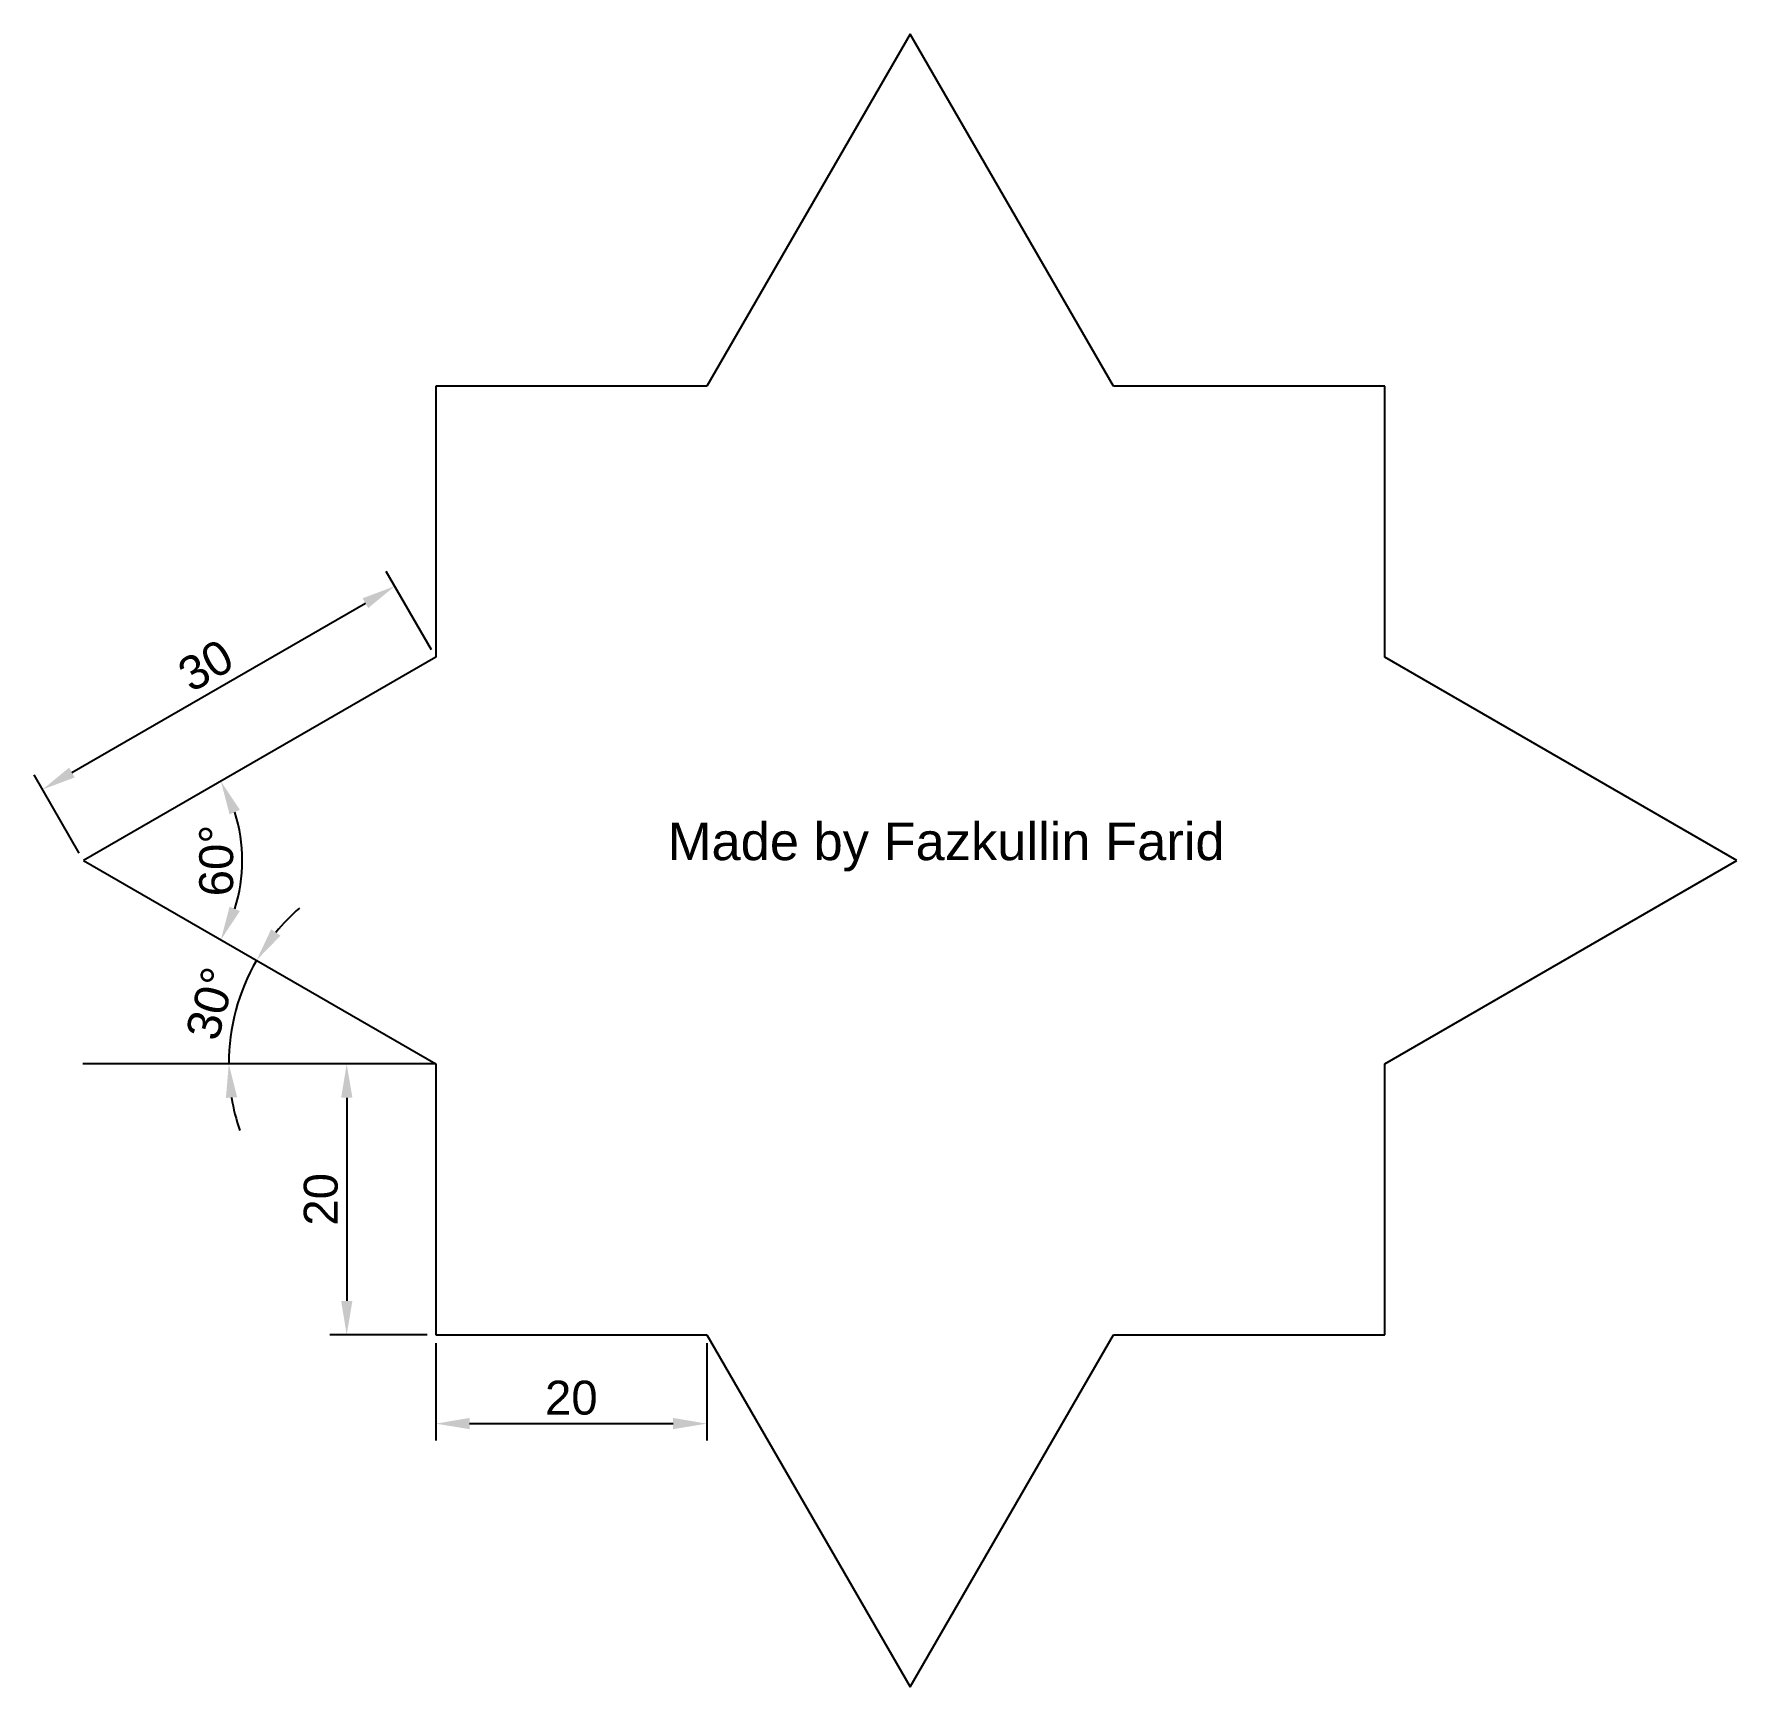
# Model space of a CAD drawing. Header units: inches. Extents: x 20 to 146, y 24 to 146.
import ezdxf

# ---------------------------------------------------------------- set-up
doc = ezdxf.new("R2010")
doc.units = ezdxf.units.IN
doc.header["$MEASUREMENT"] = 0
doc.styles.get("Standard").update_dxf_attribs({"font": 'Arial.ttf'})
doc.dimstyles.new('ISO-25', dxfattribs={"dimtxt": 2.5, "dimasz": 2.5, "dimexe": 1.25, "dimexo": 0.625, "dimtad": 1, "dimtxsty": 'Standard', "dimcen": 2.5, "dimadec": 0, "dimazin": 0, "dimtfac": 1, "dimtmove": 0, "dimatfit": 3, "dimfxl": 1, "dimarcsym": 0})

# ---------------------------------------------------------------- blocks, each defined once
blk = doc.blocks.new('*D1')
at = {"color": 0, "lineweight": -2, "transparency": 16777216}
for p, q in [((49.44, 70.01), (42.25, 70.01)), ((43.5, 67.51), (43.5, 52.51)), ((49.44, 50.01), (42.25, 50.01))]:
    blk.add_line(p, q, dxfattribs=at)
at = {"color": 0, "transparency": 16777216}
for points in [[(43.09, 67.51), (43.92, 67.51), (43.5, 70.01)], [(43.09, 52.51), (43.92, 52.51), (43.5, 50.01)]]:
    blk.add_solid(points, dxfattribs=at)
at = {"color": 0, "transparency": 16777216, "insert": (41.6, 60.01), "char_height": 2.5, "attachment_point": 5, "rotation": 90}
blk.add_mtext('20', dxfattribs=at)
blk = doc.blocks.new('*D2')
at = {"color": 0, "lineweight": -2, "transparency": 16777216}
for p, q in [((50.07, 49.39), (50.07, 42.21)), ((70.07, 49.39), (70.07, 42.21)), ((52.57, 43.46), (67.57, 43.46))]:
    blk.add_line(p, q, dxfattribs=at)
at = {"color": 0, "transparency": 16777216}
for points in [[(52.57, 43.88), (52.57, 43.05), (50.07, 43.46)], [(67.57, 43.88), (67.57, 43.05), (70.07, 43.46)]]:
    blk.add_solid(points, dxfattribs=at)
at = {"color": 0, "transparency": 16777216, "insert": (60.07, 45.36), "char_height": 2.5, "attachment_point": 5}
blk.add_mtext('20', dxfattribs=at)
blk = doc.blocks.new('*D4')
at = {"color": 0, "lineweight": -2, "transparency": 16777216}
for p, q in [((49.76, 100.55), (46.42, 106.33)), ((23.23, 91.5), (44.88, 104)), ((23.77, 85.55), (20.44, 91.33))]:
    blk.add_line(p, q, dxfattribs=at)
at = {"color": 0, "transparency": 16777216}
for points in [[(44.67, 104.36), (45.09, 103.64), (47.04, 105.25)], [(23.02, 91.86), (23.44, 91.14), (21.06, 90.25)]]:
    blk.add_solid(points, dxfattribs=at)
at = {"color": 0, "transparency": 16777216, "insert": (33.1, 99.4), "char_height": 2.5, "attachment_point": 5, "rotation": 30}
blk.add_mtext('30', dxfattribs=at)
blk = doc.blocks.new('*D5')
at = {"color": 0, "lineweight": -2, "transparency": 16777216}
blk.add_arc((24.09, 85.01), 11.71, 342.26, 17.74, dxfattribs=at)
at = {"color": 0, "transparency": 16777216}
for points in [[(34.86, 88.41), (35.62, 88.75), (34.22, 90.86)], [(35.62, 81.28), (34.86, 81.61), (34.22, 79.16)]]:
    blk.add_solid(points, dxfattribs=at)
at = {"color": 0, "transparency": 16777216, "insert": (33.89, 85.01), "char_height": 2.5, "attachment_point": 5, "rotation": 90}
blk.add_mtext('60°', dxfattribs=at)
blk = doc.blocks.new('*D7')
at = {"color": 0, "lineweight": -2, "transparency": 16777216}
for start, end in [(131.2152, 140.6076), (150, 180), (189.3924, 198.7848)]:
    blk.add_arc((50.07, 70.01), 15.27, start, end, dxfattribs=at)
at = {"color": 0, "transparency": 16777216}
for points in [[(38.61, 79.46), (37.93, 79.94), (36.85, 77.65)], [(34.59, 67.49), (35.42, 67.55), (34.8, 70.01)]]:
    blk.add_solid(points, dxfattribs=at)
at = {"color": 0, "transparency": 16777216, "insert": (33.48, 74.46), "char_height": 2.5, "attachment_point": 5, "rotation": 75}
blk.add_mtext('30°', dxfattribs=at)

msp = doc.modelspace()

# ---------------------------------------------------------------- linework, layer by layer
for p, q in [((85.068, 145.993), (70.068, 120.012)), ((100.068, 120.012), (85.068, 145.993)), ((70.068, 120.012), (50.068, 120.012)), ((50.068, 120.012), (50.068, 100.012)), ((120.068, 120.012), (100.068, 120.012)), ((120.068, 100.012), (120.068, 120.012)), ((50.068, 100.012), (24.087, 85.012)), ((146.049, 85.012), (120.068, 100.012)), ((24.087, 85.012), (50.068, 70.012)), ((120.068, 70.012), (146.049, 85.012)), ((50.068, 70.012), (24.038, 70.012)), ((50.068, 70.012), (50.068, 50.012)), ((120.068, 50.012), (120.068, 70.012)), ((50.068, 50.012), (70.068, 50.012)), ((70.068, 50.012), (85.068, 24.031)), ((85.068, 24.031), (100.068, 50.012)), ((100.068, 50.012), (120.068, 50.012))]:
    msp.add_line(p, q)

# ---------------------------------------------------------------- texts
msp.add_text('Made by Fazkullin Farid', height=2.76979).set_placement((67.186, 85.038))

# ---------------------------------------------------------------- dimensions: what is measured, and where the dimension line sits
for base, p1, p2, angle, picture, middle in [((47.044, 105.249), (24.087, 85.012), (50.068, 100.012), 30, '*D4', (33.103, 99.397)), ((43.505, 50.012), (50.068, 70.012), (50.068, 50.012), 90, '*D1', (41.603, 60.012))]:
    dim = msp.add_linear_dim(base=base, p1=p1, p2=p2, angle=angle, dimstyle='ISO-25')
    dim.commit()
    dim.dimension.update_dxf_attribs({"geometry": picture, "text_midpoint": middle})
for base, line1, line2, picture, middle in [((35.615, 82.979), ((24.087, 85.012), (50.068, 70.012)), ((50.068, 100.012), (24.087, 85.012)), '*D5', (33.892, 85.012)), ((35.721, 75.234), ((50.068, 70.012), (24.038, 70.012)), ((24.087, 85.012), (50.068, 70.012)), '*D7', (33.483, 74.456))]:
    dim = msp.add_angular_dim_2l(base=base, line1=line1, line2=line2, dimstyle='ISO-25')
    dim.commit()
    dim.dimension.update_dxf_attribs({"geometry": picture, "text_midpoint": middle})
dim = msp.add_linear_dim(base=(70.068, 43.462), p1=(50.068, 50.012), p2=(70.068, 50.012), dimstyle='ISO-25')
dim.commit()
dim.dimension.update_dxf_attribs({"geometry": '*D2', "text_midpoint": (60.068, 45.363)})

doc.saveas('drawing.dxf')
